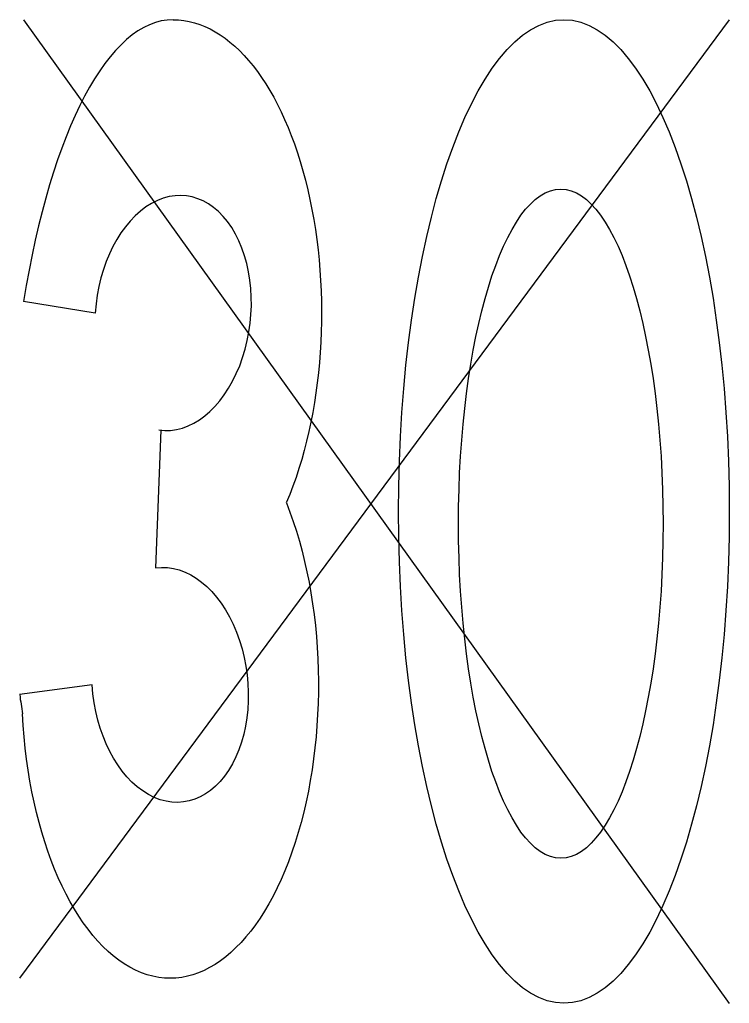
# Model space of a CAD drawing. Header units: metres. Extents: x -0.58 to 0.6, y -0.04 to 1.6.
import ezdxf

# ---------------------------------------------------------------- set-up
doc = ezdxf.new("R2010")
doc.units = ezdxf.units.M
doc.header["$LTSCALE"] = 0.2

msp = doc.modelspace()

# ---------------------------------------------------------------- linework, layer by layer
for p, q in [((0.6044, 1.5986), (-0.5794, 0)), ((-0.5728, 1.5986), (0.6044, -0.0419))]:
    msp.add_line(p, q)
at = {"flags": 128}
for points in [[(-0.4532, 1.1094), (-0.5728, 1.1284)], [(-0.3439, 0.9139), (-0.3526, 0.6842)], [(-0.4584, 0.4892), (-0.5794, 0.4729)]]:
    msp.add_lwpolyline(points, dxfattribs=at)
for centre, major_axis, ratio, start_param, end_param in [((-0.3233, 0.7784), (0, 0.8202), 0.336382, 6.283185, 7.41308), ((-0.3233, 1.1094), (0.0206, 0.1955), 0.658877, 3.114636, 7.923431), ((-0.3233, 0.7784), (0, 0.8202), 0.336382, 8.235642, 8.277772)]:
    msp.add_ellipse(centre, major_axis=major_axis, ratio=ratio, start_param=start_param, end_param=end_param)
at = {"extrusion": (0, 0, -1)}
for centre, major_axis, ratio, start_param, end_param in [((-0.3233, 1.1094), (0, 0.4892), 0.505908, 0, 2.274216), ((-0.3285, 0.4892), (0, 0.4892), 0.505908, 0.900669, 4.613876), ((-0.3285, 0.4892), (0.0206, -0.1955), 0.658877, 3.114636, 7.923431)]:
    msp.add_ellipse(centre, major_axis=major_axis, ratio=ratio, start_param=start_param, end_param=end_param, dxfattribs=at)
for centre, major_axis, ratio in [((0.3285, 0.7784), (0, 0.8202), 0.336382), ((0.3233, 0.7581), (0, 0.5581), 0.305832)]:
    msp.add_ellipse(centre, major_axis=major_axis, ratio=ratio)

doc.saveas('drawing.dxf')
